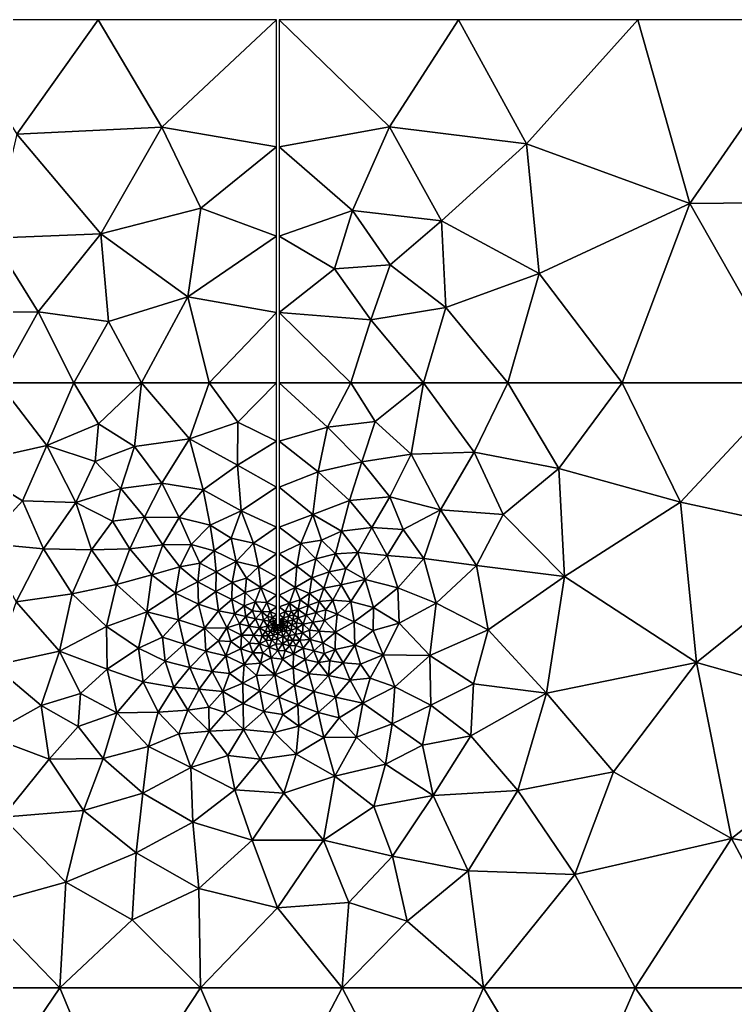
# Model space of a CAD drawing. Header units: metres. Extents: x 2 to 72, y -280 to 0.
# Drawn here: x 9.7 to 24.47, y -20.36 to 0 of the extents above; entities that cross this region are included whole.
import ezdxf

# ---------------------------------------------------------------- set-up
doc = ezdxf.new("R2010")
doc.units = ezdxf.units.M

msp = doc.modelspace()

# ---------------------------------------------------------------- linework, layer by layer
at = {"layer": 'layer', "color": 0}
for points in [[(11.3183, 0), (8.16749, 0), (9.63883, -2.36248)], [(12.6271, -2.21626), (11.3183, 0), (9.63883, -2.36248)], [(15, 0), (11.3183, 0), (12.6271, -2.21626)], [(15, -2.62355), (15, 0), (12.6271, -2.21626)], [(15.05, 0), (15.05, -2.62355), (17.3306, -2.21402)], [(18.7545, 0), (15.05, 0), (17.3306, -2.21402)], [(20.158, -2.56334), (18.7545, 0), (17.3306, -2.21402)], [(22.4591, 0), (18.7545, 0), (20.158, -2.56334)], [(23.5299, -3.79316), (22.4591, 0), (20.158, -2.56334)], [(26.1636, 0), (22.4591, 0), (23.5299, -3.79316)], [(27.7133, -3.75706), (26.1636, 0), (23.5299, -3.79316)], [(12.6271, -2.21626), (9.63883, -2.36248), (11.3716, -4.42177)], [(13.4328, -3.89118), (12.6271, -2.21626), (11.3716, -4.42177)], [(13.4328, -3.89118), (15, -2.62355), (12.6271, -2.21626)], [(17.3306, -2.21402), (15.05, -2.62355), (16.5666, -3.94372)], [(17.3306, -2.21402), (16.5666, -3.94372), (18.4042, -4.1535)], [(20.158, -2.56334), (17.3306, -2.21402), (18.4042, -4.1535)], [(11.3716, -4.42177), (9.63883, -2.36248), (9.1291, -4.51495)], [(15, -4.47112), (15, -2.62355), (13.4328, -3.89118)], [(15.05, -2.62355), (15.05, -4.47112), (16.5666, -3.94372)], [(18.4042, -4.1535), (20.421, -5.2399), (20.158, -2.56334)], [(20.421, -5.2399), (23.5299, -3.79316), (20.158, -2.56334)], [(20.421, -5.2399), (22.1375, -7.5), (23.5299, -3.79316)], [(22.1375, -7.5), (25.6373, -7.5), (23.5299, -3.79316)], [(23.5299, -3.79316), (25.6373, -7.5), (27.7133, -3.75706)], [(13.1645, -5.72399), (13.4328, -3.89118), (11.3716, -4.42177)], [(13.1645, -5.72399), (15, -4.47112), (13.4328, -3.89118)], [(16.5666, -3.94372), (15.05, -4.47112), (16.1972, -5.1435)], [(16.5666, -3.94372), (16.1972, -5.1435), (17.3435, -5.06679)], [(18.4042, -4.1535), (16.5666, -3.94372), (17.3435, -5.06679)], [(17.3435, -5.06679), (18.4909, -5.94184), (18.4042, -4.1535)], [(18.4909, -5.94184), (20.421, -5.2399), (18.4042, -4.1535)], [(9.1291, -4.51495), (10.0746, -6.0343), (11.3716, -4.42177)], [(10.0746, -6.0343), (11.5277, -6.235), (11.3716, -4.42177)], [(11.5277, -6.235), (13.1645, -5.72399), (11.3716, -4.42177)], [(15, -6.04992), (15, -4.47112), (13.1645, -5.72399)], [(15.05, -4.47112), (15.05, -6.04992), (16.1972, -5.1435)], [(8.34688, -6.04426), (10.0746, -6.0343), (9.1291, -4.51495)], [(16.1972, -5.1435), (16.9457, -6.19886), (17.3435, -5.06679)], [(16.9457, -6.19886), (18.4909, -5.94184), (17.3435, -5.06679)], [(16.1972, -5.1435), (15.05, -6.04992), (16.9457, -6.19886)], [(18.4909, -5.94184), (19.7756, -7.5), (20.421, -5.2399)], [(19.7756, -7.5), (22.1375, -7.5), (20.421, -5.2399)], [(11.5277, -6.235), (12.2124, -7.5), (13.1645, -5.72399)], [(12.2124, -7.5), (13.6062, -7.5), (13.1645, -5.72399)], [(13.1645, -5.72399), (13.6062, -7.5), (15, -6.04992)], [(8.34688, -6.04426), (9.25757, -7.5), (10.0746, -6.0343)], [(9.25757, -7.5), (10.8139, -7.5), (10.0746, -6.0343)], [(10.0746, -6.0343), (10.8139, -7.5), (11.5277, -6.235)], [(13.6062, -7.5), (15, -7.5), (15, -6.04992)], [(15.05, -6.04992), (15.05, -7.5), (16.5349, -7.5)], [(15.05, -6.04992), (16.5349, -7.5), (16.9457, -6.19886)], [(16.9457, -6.19886), (18.0363, -7.5), (18.4909, -5.94184)], [(18.0363, -7.5), (19.7756, -7.5), (18.4909, -5.94184)], [(10.8139, -7.5), (12.2124, -7.5), (11.5277, -6.235)], [(16.5349, -7.5), (18.0363, -7.5), (16.9457, -6.19886)], [(10.2555, -8.79515), (9.25757, -7.5), (8.53335, -9.18434)], [(10.8139, -7.5), (9.25757, -7.5), (10.2555, -8.79515)], [(11.3206, -8.34627), (10.8139, -7.5), (10.2555, -8.79515)], [(12.2124, -7.5), (10.8139, -7.5), (11.3206, -8.34627)], [(12.2124, -7.5), (11.3206, -8.34627), (12.0667, -8.81352)], [(13.1997, -8.65807), (12.2124, -7.5), (12.0667, -8.81352)], [(13.6062, -7.5), (12.2124, -7.5), (13.1997, -8.65807)], [(14.2, -8.31229), (13.6062, -7.5), (13.1997, -8.65807)], [(15, -7.5), (13.6062, -7.5), (14.2, -8.31229)], [(15, -8.7066), (15, -7.5), (14.2, -8.31229)], [(15.05, -7.5), (15.05, -8.7066), (16.0483, -8.41389)], [(16.5349, -7.5), (15.05, -7.5), (16.0483, -8.41389)], [(17.0319, -8.30216), (16.5349, -7.5), (16.0483, -8.41389)], [(18.0363, -7.5), (16.5349, -7.5), (17.0319, -8.30216)], [(18.0363, -7.5), (17.0319, -8.30216), (17.7757, -8.97107)], [(19.0807, -8.93143), (18.0363, -7.5), (17.7757, -8.97107)], [(19.7756, -7.5), (18.0363, -7.5), (19.0807, -8.93143)], [(20.8267, -9.27015), (19.7756, -7.5), (19.0807, -8.93143)], [(22.1375, -7.5), (19.7756, -7.5), (20.8267, -9.27015)], [(23.3421, -9.96294), (22.1375, -7.5), (20.8267, -9.27015)], [(25.6373, -7.5), (22.1375, -7.5), (23.3421, -9.96294)], [(26.8404, -10.7215), (25.6373, -7.5), (23.3421, -9.96294)], [(11.3206, -8.34627), (10.2555, -8.79515), (11.2546, -9.12268)], [(12.0667, -8.81352), (11.3206, -8.34627), (11.2546, -9.12268)], [(14.1933, -9.19866), (14.2, -8.31229), (13.1997, -8.65807)], [(14.1933, -9.19866), (15, -8.7066), (14.2, -8.31229)], [(17.0319, -8.30216), (16.0483, -8.41389), (16.7621, -9.13226)], [(17.7757, -8.97107), (17.0319, -8.30216), (16.7621, -9.13226)], [(16.0483, -8.41389), (15.05, -8.7066), (15.8611, -9.34236)], [(16.0483, -8.41389), (15.8611, -9.34236), (16.7621, -9.13226)], [(13.1997, -8.65807), (12.0667, -8.81352), (12.6324, -9.57017)], [(13.4857, -9.71438), (13.1997, -8.65807), (12.6324, -9.57017)], [(13.4857, -9.71438), (14.1933, -9.19866), (13.1997, -8.65807)], [(15, -9.65862), (15, -8.7066), (14.1933, -9.19866)], [(15.05, -8.7066), (15.05, -9.65862), (15.8611, -9.34236)], [(10.2555, -8.79515), (8.53335, -9.18434), (9.75381, -9.9411)], [(10.2555, -8.79515), (9.75381, -9.9411), (10.8576, -9.97086)], [(11.2546, -9.12268), (10.2555, -8.79515), (10.8576, -9.97086)], [(12.0667, -8.81352), (11.2546, -9.12268), (11.7818, -9.68498)], [(12.6324, -9.57017), (12.0667, -8.81352), (11.7818, -9.68498)], [(19.0807, -8.93143), (17.7757, -8.97107), (18.3826, -10.1275)], [(19.678, -10.2202), (19.0807, -8.93143), (18.3826, -10.1275)], [(20.8267, -9.27015), (19.0807, -8.93143), (19.678, -10.2202)], [(11.7818, -9.68498), (11.2546, -9.12268), (10.8576, -9.97086)], [(16.7621, -9.13226), (15.8611, -9.34236), (16.5057, -9.9295)], [(16.7621, -9.13226), (16.5057, -9.9295), (17.3404, -9.85638)], [(17.7757, -8.97107), (16.7621, -9.13226), (17.3404, -9.85638)], [(18.3826, -10.1275), (17.7757, -8.97107), (17.3404, -9.85638)], [(9.75381, -9.9411), (8.53335, -9.18434), (8.94663, -10.8159)], [(14.2703, -10.1445), (14.1933, -9.19866), (13.4857, -9.71438)], [(14.2703, -10.1445), (15, -9.65862), (14.1933, -9.19866)], [(15.8611, -9.34236), (15.05, -9.65862), (15.7485, -10.2197)], [(15.8611, -9.34236), (15.7485, -10.2197), (16.5057, -9.9295)], [(20.9416, -11.5027), (20.8267, -9.27015), (19.678, -10.2202)], [(23.3421, -9.96294), (20.8267, -9.27015), (20.9416, -11.5027)], [(11.7818, -9.68498), (10.8576, -9.97086), (11.6101, -10.3614)], [(12.272, -10.2767), (11.7818, -9.68498), (11.6101, -10.3614)], [(12.6324, -9.57017), (11.7818, -9.68498), (12.272, -10.2767)], [(12.985, -10.2801), (12.6324, -9.57017), (12.272, -10.2767)], [(13.4857, -9.71438), (12.6324, -9.57017), (12.985, -10.2801)], [(13.6277, -10.441), (13.4857, -9.71438), (12.985, -10.2801)], [(14.2703, -10.1445), (13.4857, -9.71438), (13.6277, -10.441)], [(15, -10.4802), (15, -9.65862), (14.2703, -10.1445)], [(15.05, -9.65862), (15.05, -10.4802), (15.7485, -10.2197)], [(9.75381, -9.9411), (8.94663, -10.8159), (10.1865, -10.93)], [(10.8576, -9.97086), (9.75381, -9.9411), (10.1865, -10.93)], [(10.8576, -9.97086), (10.1865, -10.93), (11.1804, -10.9533)], [(10.8576, -9.97086), (11.1804, -10.9533), (11.6101, -10.3614)], [(16.5057, -9.9295), (15.7485, -10.2197), (16.3426, -10.5665)], [(16.5057, -9.9295), (16.3426, -10.5665), (16.966, -10.4872)], [(17.3404, -9.85638), (16.5057, -9.9295), (16.966, -10.4872)], [(17.6112, -10.5292), (17.3404, -9.85638), (16.966, -10.4872)], [(18.3826, -10.1275), (17.3404, -9.85638), (17.6112, -10.5292)], [(23.3421, -9.96294), (20.9416, -11.5027), (23.668, -13.2806)], [(26.8404, -10.7215), (23.3421, -9.96294), (23.668, -13.2806)], [(14.0609, -10.7099), (14.2703, -10.1445), (13.6277, -10.441)], [(14.5201, -10.8104), (14.2703, -10.1445), (14.0609, -10.7099)], [(14.5201, -10.8104), (15, -10.4802), (14.2703, -10.1445)], [(18.0385, -11.1298), (18.3826, -10.1275), (17.6112, -10.5292)], [(19.1244, -11.271), (18.3826, -10.1275), (18.0385, -11.1298)], [(19.678, -10.2202), (18.3826, -10.1275), (19.1244, -11.271)], [(11.6101, -10.3614), (11.1804, -10.9533), (11.9708, -10.9268)], [(12.272, -10.2767), (11.6101, -10.3614), (11.9708, -10.9268)], [(12.6493, -10.8474), (12.272, -10.2767), (11.9708, -10.9268)], [(12.985, -10.2801), (12.272, -10.2767), (12.6493, -10.8474)], [(13.2349, -10.8412), (12.985, -10.2801), (12.6493, -10.8474)], [(13.6277, -10.441), (12.985, -10.2801), (13.2349, -10.8412)], [(15.7485, -10.2197), (15.05, -10.4802), (15.5017, -10.8175)], [(15.7485, -10.2197), (15.5017, -10.8175), (15.9249, -10.7517)], [(15.7485, -10.2197), (15.9249, -10.7517), (16.3426, -10.5665)], [(20.9416, -11.5027), (19.678, -10.2202), (19.1244, -11.271)], [(13.7104, -10.9679), (13.6277, -10.441), (13.2349, -10.8412)], [(13.7104, -10.9679), (14.0609, -10.7099), (13.6277, -10.441)], [(15, -11.0352), (15, -10.4802), (14.5201, -10.8104)], [(15.05, -10.4802), (15.05, -11.0352), (15.5017, -10.8175)], [(16.3426, -10.5665), (15.9249, -10.7517), (16.2141, -11.031)], [(16.3426, -10.5665), (16.2141, -11.031), (16.6799, -11.0066)], [(16.966, -10.4872), (16.3426, -10.5665), (16.6799, -11.0066)], [(16.966, -10.4872), (16.6799, -11.0066), (17.2809, -11.0705)], [(17.6112, -10.5292), (16.966, -10.4872), (17.2809, -11.0705)], [(18.0385, -11.1298), (17.6112, -10.5292), (17.2809, -11.0705)], [(14.1625, -11.1925), (14.0609, -10.7099), (13.7104, -10.9679)], [(14.1625, -11.1925), (14.5201, -10.8104), (14.0609, -10.7099)], [(15.9249, -10.7517), (15.5017, -10.8175), (15.8124, -11.1355)], [(15.9249, -10.7517), (15.8124, -11.1355), (16.2141, -11.031)], [(27.6161, -14.3923), (26.8404, -10.7215), (23.668, -13.2806)], [(10.1865, -10.93), (8.94663, -10.8159), (9.62446, -12.0238)], [(10.1865, -10.93), (9.62446, -12.0238), (10.7781, -11.8604)], [(11.1804, -10.9533), (10.1865, -10.93), (10.7781, -11.8604)], [(11.1804, -10.9533), (10.7781, -11.8604), (11.6922, -11.6637)], [(11.9708, -10.9268), (11.1804, -10.9533), (11.6922, -11.6637)], [(11.9708, -10.9268), (11.6922, -11.6637), (12.4242, -11.4685)], [(12.6493, -10.8474), (11.9708, -10.9268), (12.4242, -11.4685)], [(13.003, -11.3032), (12.6493, -10.8474), (12.4242, -11.4685)], [(13.2349, -10.8412), (12.6493, -10.8474), (13.003, -11.3032)], [(13.4159, -11.2236), (13.2349, -10.8412), (13.003, -11.3032)], [(13.4159, -11.2236), (13.7104, -10.9679), (13.2349, -10.8412)], [(13.7502, -11.4036), (13.7104, -10.9679), (13.4159, -11.2236)], [(14.1625, -11.1925), (13.7104, -10.9679), (13.7502, -11.4036)], [(14.6233, -11.302), (14.5201, -10.8104), (14.1625, -11.1925)], [(14.6233, -11.302), (15, -11.0352), (14.5201, -10.8104)], [(15.5017, -10.8175), (15.05, -11.0352), (15.4207, -11.2909)], [(15.5017, -10.8175), (15.4207, -11.2909), (15.8124, -11.1355)], [(14.0799, -11.6242), (14.1625, -11.1925), (13.7502, -11.4036)], [(14.3798, -11.5358), (14.1625, -11.1925), (14.0799, -11.6242)], [(14.3798, -11.5358), (14.6233, -11.302), (14.1625, -11.1925)], [(15, -11.5079), (15, -11.0352), (14.6233, -11.302)], [(15.05, -11.0352), (15.05, -11.5079), (15.4207, -11.2909)], [(15.8124, -11.1355), (15.4207, -11.2909), (15.7259, -11.5257)], [(15.8124, -11.1355), (15.7259, -11.5257), (16.0827, -11.4073)], [(16.2141, -11.031), (15.8124, -11.1355), (16.0827, -11.4073)], [(16.2141, -11.031), (16.0827, -11.4073), (16.4299, -11.3355)], [(16.6799, -11.0066), (16.2141, -11.031), (16.4299, -11.3355)], [(16.6799, -11.0066), (16.4299, -11.3355), (16.8263, -11.5664)], [(17.2809, -11.0705), (16.6799, -11.0066), (16.8263, -11.5664)], [(17.5014, -11.7363), (17.2809, -11.0705), (16.8263, -11.5664)], [(17.5014, -11.7363), (18.0385, -11.1298), (17.2809, -11.0705)], [(18.296, -12.0547), (18.0385, -11.1298), (17.5014, -11.7363)], [(19.1244, -11.271), (18.0385, -11.1298), (18.296, -12.0547)], [(12.9138, -11.8453), (13.003, -11.3032), (12.4242, -11.4685)], [(13.3706, -11.6085), (13.003, -11.3032), (12.9138, -11.8453)], [(13.3706, -11.6085), (13.4159, -11.2236), (13.003, -11.3032)], [(13.7502, -11.4036), (13.4159, -11.2236), (13.3706, -11.6085)], [(14.6738, -11.7317), (14.6233, -11.302), (14.3798, -11.5358)], [(14.6738, -11.7317), (15, -11.5079), (14.6233, -11.302)], [(15.4207, -11.2909), (15.05, -11.5079), (15.3831, -11.7272)], [(15.4207, -11.2909), (15.3831, -11.7272), (15.7259, -11.5257)], [(16.4299, -11.3355), (16.0827, -11.4073), (16.3348, -11.6762)], [(16.4299, -11.3355), (16.3348, -11.6762), (16.8263, -11.5664)], [(19.3663, -12.6001), (19.1244, -11.271), (18.296, -12.0547)], [(20.9416, -11.5027), (19.1244, -11.271), (19.3663, -12.6001)], [(12.4242, -11.4685), (11.6922, -11.6637), (12.324, -12.2345)], [(12.9138, -11.8453), (12.4242, -11.4685), (12.324, -12.2345)], [(13.7456, -11.814), (13.7502, -11.4036), (13.3706, -11.6085)], [(14.0799, -11.6242), (13.7502, -11.4036), (13.7456, -11.814)], [(14.3522, -11.8318), (14.3798, -11.5358), (14.0799, -11.6242)], [(14.6738, -11.7317), (14.3798, -11.5358), (14.3522, -11.8318)], [(15, -11.8848), (15, -11.5079), (14.6738, -11.7317)], [(15.05, -11.5079), (15.05, -11.8848), (15.3831, -11.7272)], [(15.7259, -11.5257), (15.3831, -11.7272), (15.6822, -11.8502)], [(15.7259, -11.5257), (15.6822, -11.8502), (15.9774, -11.745)], [(16.0827, -11.4073), (15.7259, -11.5257), (15.9774, -11.745)], [(16.0827, -11.4073), (15.9774, -11.745), (16.3348, -11.6762)], [(16.8263, -11.5664), (16.3348, -11.6762), (16.5296, -12.0151)], [(16.8263, -11.5664), (16.5296, -12.0151), (17.0004, -12.1388)], [(17.5014, -11.7363), (16.8263, -11.5664), (17.0004, -12.1388)], [(20.5714, -13.9107), (20.9416, -11.5027), (19.3663, -12.6001)], [(23.668, -13.2806), (20.9416, -11.5027), (20.5714, -13.9107)], [(11.6922, -11.6637), (10.7781, -11.8604), (11.4898, -12.5356)], [(11.6922, -11.6637), (11.4898, -12.5356), (12.324, -12.2345)], [(13.3864, -12.0721), (13.3706, -11.6085), (12.9138, -11.8453)], [(13.7456, -11.814), (13.3706, -11.6085), (13.3864, -12.0721)], [(14.0755, -11.9752), (14.0799, -11.6242), (13.7456, -11.814)], [(14.3522, -11.8318), (14.0799, -11.6242), (14.0755, -11.9752)], [(14.5603, -12.0239), (14.6738, -11.7317), (14.3522, -11.8318)], [(14.7994, -12.0369), (14.6738, -11.7317), (14.5603, -12.0239)], [(14.7994, -12.0369), (15, -11.8848), (14.6738, -11.7317)], [(15.3831, -11.7272), (15.05, -11.8848), (15.2691, -12.0496)], [(15.3831, -11.7272), (15.2691, -12.0496), (15.4845, -11.9821)], [(15.3831, -11.7272), (15.4845, -11.9821), (15.6822, -11.8502)], [(15.9774, -11.745), (15.6822, -11.8502), (15.8821, -12.0205)], [(15.9774, -11.745), (15.8821, -12.0205), (16.1642, -11.9889)], [(16.3348, -11.6762), (15.9774, -11.745), (16.1642, -11.9889)], [(16.3348, -11.6762), (16.1642, -11.9889), (16.5296, -12.0151)], [(17.5311, -12.4658), (17.5014, -11.7363), (17.0004, -12.1388)], [(18.296, -12.0547), (17.5014, -11.7363), (17.5311, -12.4658)], [(10.7781, -11.8604), (9.62446, -12.0238), (10.5162, -13.0426)], [(10.7781, -11.8604), (10.5162, -13.0426), (11.4898, -12.5356)], [(12.9759, -12.3943), (12.9138, -11.8453), (12.324, -12.2345)], [(13.3864, -12.0721), (12.9138, -11.8453), (12.9759, -12.3943)], [(13.8033, -12.2093), (13.7456, -11.814), (13.3864, -12.0721)], [(14.0755, -11.9752), (13.7456, -11.814), (13.8033, -12.2093)], [(14.1313, -12.2744), (14.0755, -11.9752), (13.8033, -12.2093)], [(14.333, -12.1063), (14.3522, -11.8318), (14.0755, -11.9752)], [(14.333, -12.1063), (14.0755, -11.9752), (14.1313, -12.2744)], [(14.5603, -12.0239), (14.3522, -11.8318), (14.333, -12.1063)], [(15, -12.1277), (15, -11.8848), (14.7994, -12.0369)], [(15.05, -11.8848), (15.05, -12.1277), (15.2691, -12.0496)], [(15.4845, -11.9821), (15.2691, -12.0496), (15.4434, -12.1848)], [(15.4845, -11.9821), (15.4434, -12.1848), (15.6503, -12.0982)], [(15.6822, -11.8502), (15.4845, -11.9821), (15.6503, -12.0982)], [(15.6822, -11.8502), (15.6503, -12.0982), (15.8821, -12.0205)], [(16.1642, -11.9889), (15.8821, -12.0205), (16.0167, -12.1911)], [(16.2515, -12.2827), (16.1642, -11.9889), (16.0167, -12.1911)], [(16.5296, -12.0151), (16.1642, -11.9889), (16.2515, -12.2827)], [(9.62446, -12.0238), (9.15574, -13.3376), (10.5162, -13.0426)], [(13.5091, -12.5718), (13.3864, -12.0721), (12.9759, -12.3943)], [(13.8033, -12.2093), (13.3864, -12.0721), (13.5091, -12.5718)], [(13.9718, -12.559), (13.8033, -12.2093), (13.5091, -12.5718)], [(14.1313, -12.2744), (13.8033, -12.2093), (13.9718, -12.559)], [(14.3675, -12.3275), (14.333, -12.1063), (14.1313, -12.2744)], [(14.5041, -12.2119), (14.5603, -12.0239), (14.333, -12.1063)], [(14.5041, -12.2119), (14.333, -12.1063), (14.3675, -12.3275)], [(14.5638, -12.3763), (14.5041, -12.2119), (14.3675, -12.3275)], [(14.692, -12.2291), (14.5603, -12.0239), (14.5041, -12.2119)], [(14.692, -12.2291), (14.5041, -12.2119), (14.5638, -12.3763)], [(14.692, -12.2291), (14.7994, -12.0369), (14.5603, -12.0239)], [(14.8693, -12.2252), (14.7994, -12.0369), (14.692, -12.2291)], [(14.8693, -12.2252), (15, -12.1277), (14.7994, -12.0369)], [(15, -12.2864), (15, -12.1277), (14.8693, -12.2252)], [(15.2691, -12.0496), (15.05, -12.1277), (15.1769, -12.2258)], [(15.05, -12.1277), (15.05, -12.2864), (15.1769, -12.2258)], [(15.2691, -12.0496), (15.1769, -12.2258), (15.2988, -12.2143)], [(15.2988, -12.2143), (15.1769, -12.2258), (15.2541, -12.3193)], [(15.2988, -12.2143), (15.2541, -12.3193), (15.3543, -12.2928)], [(15.2691, -12.0496), (15.2988, -12.2143), (15.4434, -12.1848)], [(15.4434, -12.1848), (15.2988, -12.2143), (15.3543, -12.2928)], [(15.4434, -12.1848), (15.3543, -12.2928), (15.4485, -12.3537)], [(15.6503, -12.0982), (15.4434, -12.1848), (15.6082, -12.3031)], [(15.6082, -12.3031), (15.4434, -12.1848), (15.4485, -12.3537)], [(15.6503, -12.0982), (15.6082, -12.3031), (15.8137, -12.2458)], [(15.8821, -12.0205), (15.6503, -12.0982), (15.8137, -12.2458)], [(15.8821, -12.0205), (15.8137, -12.2458), (16.0167, -12.1911)], [(16.0167, -12.1911), (15.8137, -12.2458), (15.9859, -12.4097)], [(16.2515, -12.2827), (16.0167, -12.1911), (15.9859, -12.4097)], [(16.5296, -12.0151), (16.2515, -12.2827), (16.6006, -12.4379)], [(17.0004, -12.1388), (16.5296, -12.0151), (16.6006, -12.4379)], [(17.0004, -12.1388), (16.6006, -12.4379), (16.9922, -12.617)], [(17.5311, -12.4658), (17.0004, -12.1388), (16.9922, -12.617)], [(18.1608, -13.1311), (18.296, -12.0547), (17.5311, -12.4658)], [(19.3663, -12.6001), (18.296, -12.0547), (18.1608, -13.1311)], [(12.324, -12.2345), (11.4898, -12.5356), (12.1456, -12.9801)], [(12.324, -12.2345), (12.1456, -12.9801), (12.6444, -12.7513)], [(12.324, -12.2345), (12.6444, -12.7513), (12.9759, -12.3943)], [(13.0923, -12.8981), (12.9759, -12.3943), (12.6444, -12.7513)], [(13.5091, -12.5718), (12.9759, -12.3943), (13.0923, -12.8981)], [(14.2352, -12.4779), (14.1313, -12.2744), (13.9718, -12.559)], [(14.3675, -12.3275), (14.1313, -12.2744), (14.2352, -12.4779)], [(14.4359, -12.5282), (14.3675, -12.3275), (14.2352, -12.4779)], [(14.4359, -12.5282), (14.5638, -12.3763), (14.3675, -12.3275)], [(14.6494, -12.5598), (14.5638, -12.3763), (14.4359, -12.5282)], [(14.7311, -12.4067), (14.692, -12.2291), (14.5638, -12.3763)], [(14.6494, -12.5598), (14.7311, -12.4067), (14.5638, -12.3763)], [(14.8141, -12.5302), (14.7311, -12.4067), (14.6494, -12.5598)], [(14.8118, -12.3254), (14.8693, -12.2252), (14.692, -12.2291)], [(14.8118, -12.3254), (14.692, -12.2291), (14.7311, -12.4067)], [(14.8526, -12.4214), (14.8118, -12.3254), (14.7311, -12.4067)], [(14.8141, -12.5302), (14.8526, -12.4214), (14.7311, -12.4067)], [(14.9121, -12.3458), (14.8693, -12.2252), (14.8118, -12.3254)], [(14.8526, -12.4214), (14.9121, -12.3458), (14.8118, -12.3254)], [(14.9389, -12.429), (14.9121, -12.3458), (14.8526, -12.4214)], [(14.9121, -12.3458), (15, -12.2864), (14.8693, -12.2252)], [(15, -12.3871), (15, -12.2864), (14.9121, -12.3458)], [(14.9389, -12.429), (15, -12.3871), (14.9121, -12.3458)], [(15, -12.4489), (15, -12.3871), (14.9389, -12.429)], [(15.1769, -12.2258), (15.05, -12.2864), (15.1418, -12.3578)], [(15.05, -12.2864), (15.05, -12.3871), (15.1418, -12.3578)], [(15.1418, -12.3578), (15.05, -12.3871), (15.0967, -12.4191)], [(15.05, -12.3871), (15.05, -12.4489), (15.0967, -12.4191)], [(15.1418, -12.3578), (15.0967, -12.4191), (15.143, -12.434)], [(15.1769, -12.2258), (15.1418, -12.3578), (15.2541, -12.3193)], [(15.2541, -12.3193), (15.1418, -12.3578), (15.2233, -12.4334)], [(15.1418, -12.3578), (15.143, -12.434), (15.2233, -12.4334)], [(15.2541, -12.3193), (15.2233, -12.4334), (15.3343, -12.3933)], [(15.3343, -12.3933), (15.2233, -12.4334), (15.3171, -12.5008)], [(15.3543, -12.2928), (15.2541, -12.3193), (15.3343, -12.3933)], [(15.3343, -12.3933), (15.3171, -12.5008), (15.4119, -12.461)], [(15.3543, -12.2928), (15.3343, -12.3933), (15.4485, -12.3537)], [(15.4485, -12.3537), (15.3343, -12.3933), (15.4119, -12.461)], [(15.5489, -12.487), (15.4485, -12.3537), (15.4119, -12.461)], [(15.6082, -12.3031), (15.4485, -12.3537), (15.5489, -12.487)], [(15.7515, -12.4479), (15.6082, -12.3031), (15.5489, -12.487)], [(15.8137, -12.2458), (15.6082, -12.3031), (15.7515, -12.4479)], [(15.8137, -12.2458), (15.7515, -12.4479), (15.9859, -12.4097)], [(15.9859, -12.4097), (15.7515, -12.4479), (15.8793, -12.632)], [(16.2136, -12.6523), (15.9859, -12.4097), (15.8793, -12.632)], [(16.2136, -12.6523), (16.2515, -12.2827), (15.9859, -12.4097)], [(16.6006, -12.4379), (16.2515, -12.2827), (16.2136, -12.6523)], [(11.4898, -12.5356), (10.5162, -13.0426), (11.5017, -13.4183)], [(11.4898, -12.5356), (11.5017, -13.4183), (12.1456, -12.9801)], [(13.5091, -12.5718), (13.0923, -12.8981), (13.5372, -13.0471)], [(13.9718, -12.559), (13.5091, -12.5718), (13.8033, -12.8321)], [(13.8033, -12.8321), (13.5091, -12.5718), (13.5372, -13.0471)], [(14.0519, -12.8469), (13.9718, -12.559), (13.8033, -12.8321)], [(14.2746, -12.7139), (14.2352, -12.4779), (13.9718, -12.559)], [(14.2746, -12.7139), (13.9718, -12.559), (14.0519, -12.8469)], [(14.2746, -12.7139), (14.4359, -12.5282), (14.2352, -12.4779)], [(14.5251, -12.7161), (14.4359, -12.5282), (14.2746, -12.7139)], [(14.6494, -12.5598), (14.4359, -12.5282), (14.5251, -12.7161)], [(14.7016, -12.7261), (14.6494, -12.5598), (14.5251, -12.7161)], [(14.7728, -12.6351), (14.8141, -12.5302), (14.6494, -12.5598)], [(14.7728, -12.6351), (14.6494, -12.5598), (14.7016, -12.7261)], [(14.8703, -12.6329), (14.8141, -12.5302), (14.7728, -12.6351)], [(14.9072, -12.4915), (14.8526, -12.4214), (14.8141, -12.5302)], [(14.9143, -12.5637), (14.9072, -12.4915), (14.8141, -12.5302)], [(14.9143, -12.5637), (14.8141, -12.5302), (14.8703, -12.6329)], [(14.9072, -12.4915), (14.9389, -12.429), (14.8526, -12.4214)], [(14.9577, -12.6284), (14.9143, -12.5637), (14.8703, -12.6329)], [(14.9616, -12.4789), (14.9389, -12.429), (14.9072, -12.4915)], [(14.9619, -12.5251), (14.9616, -12.4789), (14.9072, -12.4915)], [(14.9619, -12.5251), (14.9072, -12.4915), (14.9143, -12.5637)], [(14.9744, -12.5728), (14.9619, -12.5251), (14.9143, -12.5637)], [(14.9744, -12.5728), (14.9143, -12.5637), (14.9577, -12.6284)], [(14.9616, -12.4789), (15, -12.4489), (14.9389, -12.429)], [(15.0242, -12.6029), (14.9744, -12.5728), (14.9577, -12.6284)], [(15.0242, -12.6029), (14.9577, -12.6284), (15.0279, -12.6838)], [(15, -12.5), (15, -12.4489), (14.9616, -12.4789)], [(15, -12.5), (14.9616, -12.4789), (14.9619, -12.5251)], [(15.0137, -12.5433), (15, -12.5), (14.9619, -12.5251)], [(15.0137, -12.5433), (14.9619, -12.5251), (14.9744, -12.5728)], [(15.0137, -12.5433), (14.9744, -12.5728), (15.0242, -12.6029)], [(15.05, -12.5), (15, -12.5), (15.0137, -12.5433)], [(15.05, -12.5), (15.0137, -12.5433), (15.0717, -12.5588)], [(15.0717, -12.5588), (15.0137, -12.5433), (15.0242, -12.6029)], [(15.0717, -12.5588), (15.0242, -12.6029), (15.0987, -12.6294)], [(15.0987, -12.6294), (15.0242, -12.6029), (15.0279, -12.6838)], [(15.0967, -12.4191), (15.05, -12.4489), (15.0996, -12.4683)], [(15.05, -12.4489), (15.05, -12.5), (15.0996, -12.4683)], [(15.0996, -12.4683), (15.05, -12.5), (15.1033, -12.516)], [(15.1033, -12.516), (15.05, -12.5), (15.0717, -12.5588)], [(15.1033, -12.516), (15.0717, -12.5588), (15.1404, -12.561)], [(15.1404, -12.561), (15.0717, -12.5588), (15.0987, -12.6294)], [(15.0967, -12.4191), (15.0996, -12.4683), (15.143, -12.434)], [(15.1404, -12.561), (15.0987, -12.6294), (15.1927, -12.6325)], [(15.143, -12.434), (15.0996, -12.4683), (15.155, -12.4917)], [(15.0996, -12.4683), (15.1033, -12.516), (15.155, -12.4917)], [(15.155, -12.4917), (15.1033, -12.516), (15.1404, -12.561)], [(15.155, -12.4917), (15.1404, -12.561), (15.2211, -12.5381)], [(15.2211, -12.5381), (15.1404, -12.561), (15.1927, -12.6325)], [(15.143, -12.434), (15.155, -12.4917), (15.2233, -12.4334)], [(15.2233, -12.4334), (15.155, -12.4917), (15.2211, -12.5381)], [(15.2211, -12.5381), (15.1927, -12.6325), (15.2992, -12.61)], [(15.2992, -12.61), (15.1927, -12.6325), (15.2622, -12.7195)], [(15.2233, -12.4334), (15.2211, -12.5381), (15.3171, -12.5008)], [(15.3171, -12.5008), (15.2211, -12.5381), (15.2992, -12.61)], [(15.2992, -12.61), (15.2622, -12.7195), (15.3879, -12.6995)], [(15.3171, -12.5008), (15.2992, -12.61), (15.4156, -12.5703)], [(15.2992, -12.61), (15.3879, -12.6995), (15.4156, -12.5703)], [(15.4119, -12.461), (15.3171, -12.5008), (15.4156, -12.5703)], [(15.4156, -12.5703), (15.3879, -12.6995), (15.5337, -12.6636)], [(15.5489, -12.487), (15.4119, -12.461), (15.4156, -12.5703)], [(15.5489, -12.487), (15.4156, -12.5703), (15.5337, -12.6636)], [(15.6804, -12.6068), (15.5489, -12.487), (15.5337, -12.6636)], [(15.6804, -12.6068), (15.5337, -12.6636), (15.6924, -12.8019)], [(15.7515, -12.4479), (15.5489, -12.487), (15.6804, -12.6068)], [(15.7515, -12.4479), (15.6804, -12.6068), (15.8793, -12.632)], [(15.8793, -12.632), (15.6804, -12.6068), (15.6924, -12.8019)], [(16.6006, -12.4379), (16.2136, -12.6523), (16.6172, -12.9197)], [(16.9922, -12.617), (16.6006, -12.4379), (16.6172, -12.9197)], [(17.2029, -13.1193), (16.9922, -12.617), (16.6172, -12.9197)], [(17.2029, -13.1193), (17.5311, -12.4658), (16.9922, -12.617)], [(18.1608, -13.1311), (17.5311, -12.4658), (17.2029, -13.1193)], [(19.0635, -13.7218), (19.3663, -12.6001), (18.1608, -13.1311)], [(20.5714, -13.9107), (19.3663, -12.6001), (19.0635, -13.7218)], [(12.6444, -12.7513), (12.1456, -12.9801), (12.6968, -13.2476)], [(12.6444, -12.7513), (12.6968, -13.2476), (13.0923, -12.8981)], [(14.2604, -12.9958), (14.2746, -12.7139), (14.0519, -12.8469)], [(14.4432, -12.8782), (14.2746, -12.7139), (14.2604, -12.9958)], [(14.5251, -12.7161), (14.2746, -12.7139), (14.4432, -12.8782)], [(14.6471, -12.8949), (14.5251, -12.7161), (14.4432, -12.8782)], [(14.7016, -12.7261), (14.5251, -12.7161), (14.6471, -12.8949)], [(14.7858, -12.8257), (14.7016, -12.7261), (14.6471, -12.8949)], [(14.7858, -12.8257), (14.6471, -12.8949), (14.8498, -12.962)], [(14.8278, -12.7256), (14.7728, -12.6351), (14.7016, -12.7261)], [(14.8278, -12.7256), (14.7016, -12.7261), (14.7858, -12.8257)], [(14.8703, -12.6329), (14.7728, -12.6351), (14.8278, -12.7256)], [(14.9, -12.8195), (14.8278, -12.7256), (14.7858, -12.8257)], [(14.9, -12.8195), (14.7858, -12.8257), (14.8498, -12.962)], [(14.9339, -12.7136), (14.8703, -12.6329), (14.8278, -12.7256)], [(14.9339, -12.7136), (14.8278, -12.7256), (14.9, -12.8195)], [(14.9825, -12.8988), (14.9, -12.8195), (14.8498, -12.962)], [(14.9577, -12.6284), (14.8703, -12.6329), (14.9339, -12.7136)], [(15.0167, -12.7907), (14.9339, -12.7136), (14.9, -12.8195)], [(15.0167, -12.7907), (14.9, -12.8195), (14.9825, -12.8988)], [(15.0279, -12.6838), (14.9577, -12.6284), (14.9339, -12.7136)], [(15.0279, -12.6838), (14.9339, -12.7136), (15.0167, -12.7907)], [(15.0167, -12.7907), (14.9825, -12.8988), (15.1186, -12.8915)], [(15.1345, -12.7378), (15.0279, -12.6838), (15.0167, -12.7907)], [(15.1345, -12.7378), (15.0167, -12.7907), (15.1186, -12.8915)], [(15.0987, -12.6294), (15.0279, -12.6838), (15.1345, -12.7378)], [(15.1927, -12.6325), (15.0987, -12.6294), (15.1345, -12.7378)], [(15.2236, -12.8193), (15.1345, -12.7378), (15.1186, -12.8915)], [(15.2236, -12.8193), (15.1186, -12.8915), (15.2667, -12.9317)], [(15.2622, -12.7195), (15.1927, -12.6325), (15.1345, -12.7378)], [(15.2622, -12.7195), (15.1345, -12.7378), (15.2236, -12.8193)], [(15.336, -12.8191), (15.2622, -12.7195), (15.2236, -12.8193)], [(15.336, -12.8191), (15.2236, -12.8193), (15.2667, -12.9317)], [(15.3879, -12.6995), (15.2622, -12.7195), (15.336, -12.8191)], [(15.3957, -12.9298), (15.336, -12.8191), (15.2667, -12.9317)], [(15.3879, -12.6995), (15.336, -12.8191), (15.4816, -12.816)], [(15.4816, -12.816), (15.336, -12.8191), (15.3957, -12.9298)], [(15.5337, -12.6636), (15.3879, -12.6995), (15.4816, -12.816)], [(15.4816, -12.816), (15.3957, -12.9298), (15.5465, -12.9842)], [(15.5337, -12.6636), (15.4816, -12.816), (15.6924, -12.8019)], [(15.6924, -12.8019), (15.4816, -12.816), (15.5465, -12.9842)], [(15.6924, -12.8019), (15.5465, -12.9842), (15.7712, -13.0404)], [(15.8793, -12.632), (15.6924, -12.8019), (15.957, -12.8712)], [(15.957, -12.8712), (15.6924, -12.8019), (15.7712, -13.0404)], [(16.2136, -12.6523), (15.8793, -12.632), (15.957, -12.8712)], [(16.2064, -13.0101), (16.2136, -12.6523), (15.957, -12.8712)], [(16.6172, -12.9197), (16.2136, -12.6523), (16.2064, -13.0101)], [(11.5017, -13.4183), (12.2441, -13.6794), (12.1456, -12.9801)], [(12.1456, -12.9801), (12.2441, -13.6794), (12.6968, -13.2476)], [(12.6968, -13.2476), (13.2104, -13.3795), (13.0923, -12.8981)], [(13.0923, -12.8981), (13.2104, -13.3795), (13.5372, -13.0471)], [(13.8033, -12.8321), (13.5372, -13.0471), (13.9537, -13.1433)], [(13.9537, -13.1433), (14.0519, -12.8469), (13.8033, -12.8321)], [(14.2604, -12.9958), (14.0519, -12.8469), (13.9537, -13.1433)], [(14.3293, -13.3224), (14.2604, -12.9958), (13.9537, -13.1433)], [(14.5103, -13.0769), (14.4432, -12.8782), (14.2604, -12.9958)], [(14.5103, -13.0769), (14.2604, -12.9958), (14.3293, -13.3224)], [(14.6471, -12.8949), (14.4432, -12.8782), (14.5103, -13.0769)], [(14.7131, -13.0816), (14.6471, -12.8949), (14.5103, -13.0769)], [(14.8498, -12.962), (14.6471, -12.8949), (14.7131, -13.0816)], [(14.8498, -12.962), (14.7131, -13.0816), (14.8904, -13.1845)], [(14.9825, -12.8988), (14.8498, -12.962), (15.0245, -13.0303)], [(15.0245, -13.0303), (14.8498, -12.962), (14.8904, -13.1845)], [(15.1186, -12.8915), (14.9825, -12.8988), (15.0245, -13.0303)], [(15.1186, -12.8915), (15.0245, -13.0303), (15.1771, -13.0336)], [(15.2667, -12.9317), (15.1186, -12.8915), (15.1771, -13.0336)], [(15.3491, -13.0998), (15.2667, -12.9317), (15.1771, -13.0336)], [(15.3957, -12.9298), (15.2667, -12.9317), (15.3491, -13.0998)], [(15.5465, -12.9842), (15.3957, -12.9298), (15.3491, -13.0998)], [(15.5465, -12.9842), (15.3491, -13.0998), (15.5898, -13.2184)], [(15.7712, -13.0404), (15.5465, -12.9842), (15.5898, -13.2184)], [(15.9792, -13.0892), (15.957, -12.8712), (15.7712, -13.0404)], [(16.2064, -13.0101), (15.957, -12.8712), (15.9792, -13.0892)], [(16.0984, -13.243), (16.2064, -13.0101), (15.9792, -13.0892)], [(16.3729, -13.2825), (16.2064, -13.0101), (16.0984, -13.243)], [(16.6172, -12.9197), (16.2064, -13.0101), (16.3729, -13.2825)], [(16.6172, -12.9197), (16.3729, -13.2825), (16.7289, -13.3149)], [(16.7289, -13.3149), (17.2029, -13.1193), (16.6172, -12.9197)], [(10.5162, -13.0426), (9.15574, -13.3376), (10.1398, -14.1667)], [(10.5162, -13.0426), (10.1398, -14.1667), (10.9481, -13.9179)], [(11.5017, -13.4183), (10.5162, -13.0426), (10.9481, -13.9179)], [(13.2104, -13.3795), (13.6688, -13.4639), (13.5372, -13.0471)], [(13.5372, -13.0471), (13.6688, -13.4639), (13.9537, -13.1433)], [(13.6688, -13.4639), (14.0284, -13.5029), (13.9537, -13.1433)], [(13.9537, -13.1433), (14.0284, -13.5029), (14.3293, -13.3224)], [(14.6654, -13.2903), (14.5103, -13.0769), (14.3293, -13.3224)], [(14.7131, -13.0816), (14.5103, -13.0769), (14.6654, -13.2903)], [(14.8904, -13.1845), (14.7131, -13.0816), (14.6654, -13.2903)], [(14.8904, -13.1845), (14.6654, -13.2903), (14.9608, -13.5295)], [(15.0245, -13.0303), (14.8904, -13.1845), (15.1247, -13.212)], [(15.1247, -13.212), (14.8904, -13.1845), (14.9608, -13.5295)], [(15.1247, -13.212), (14.9608, -13.5295), (15.3438, -13.3887)], [(15.1771, -13.0336), (15.0245, -13.0303), (15.1247, -13.212)], [(15.3491, -13.0998), (15.1771, -13.0336), (15.1247, -13.212)], [(15.3438, -13.3887), (15.3491, -13.0998), (15.1247, -13.212)], [(15.5898, -13.2184), (15.3491, -13.0998), (15.3438, -13.3887)], [(15.3438, -13.3887), (15.6679, -13.5116), (15.5898, -13.2184)], [(15.7712, -13.0404), (15.5898, -13.2184), (15.8625, -13.2776)], [(15.5898, -13.2184), (15.6679, -13.5116), (15.8625, -13.2776)], [(15.9792, -13.0892), (15.7712, -13.0404), (15.8625, -13.2776)], [(16.0984, -13.243), (15.9792, -13.0892), (15.8625, -13.2776)], [(16.9342, -13.5984), (17.2029, -13.1193), (16.7289, -13.3149)], [(17.443, -13.7807), (17.2029, -13.1193), (16.9342, -13.5984)], [(17.443, -13.7807), (18.1608, -13.1311), (17.2029, -13.1193)], [(18.1819, -14.1613), (18.1608, -13.1311), (17.443, -13.7807)], [(18.1819, -14.1613), (19.0635, -13.7218), (18.1608, -13.1311)], [(9.15574, -13.3376), (9.01587, -14.792), (10.1398, -14.1667)], [(10.9481, -13.9179), (11.7036, -14.3187), (11.5017, -13.4183)], [(11.7036, -14.3187), (12.2441, -13.6794), (11.5017, -13.4183)], [(12.2441, -13.6794), (12.8758, -13.7872), (12.6968, -13.2476)], [(12.8758, -13.7872), (13.2104, -13.3795), (12.6968, -13.2476)], [(12.8758, -13.7872), (13.4008, -13.8298), (13.2104, -13.3795)], [(13.2104, -13.3795), (13.4008, -13.8298), (13.6688, -13.4639)], [(14.0284, -13.5029), (14.3001, -13.7067), (14.3293, -13.3224)], [(14.3293, -13.3224), (14.3001, -13.7067), (14.5835, -13.544)], [(14.6654, -13.2903), (14.3293, -13.3224), (14.5835, -13.544)], [(14.9608, -13.5295), (14.6654, -13.2903), (14.5835, -13.544)], [(14.9608, -13.5295), (15.3714, -13.7446), (15.3438, -13.3887)], [(15.3714, -13.7446), (15.6679, -13.5116), (15.3438, -13.3887)], [(15.6679, -13.5116), (16.0713, -13.5496), (15.8625, -13.2776)], [(15.8625, -13.2776), (16.0713, -13.5496), (16.0984, -13.243)], [(16.3729, -13.2825), (16.0984, -13.243), (16.0713, -13.5496)], [(16.0713, -13.5496), (16.516, -13.6459), (16.3729, -13.2825)], [(16.516, -13.6459), (16.7289, -13.3149), (16.3729, -13.2825)], [(16.9342, -13.5984), (16.7289, -13.3149), (16.516, -13.6459)], [(21.9532, -15.5381), (23.668, -13.2806), (20.5714, -13.9107)], [(21.9532, -15.5381), (24.3907, -16.9118), (23.668, -13.2806)], [(24.3907, -16.9118), (27.6161, -14.3923), (23.668, -13.2806)], [(13.4008, -13.8298), (13.892, -13.8776), (13.6688, -13.4639)], [(13.6688, -13.4639), (13.892, -13.8776), (14.0284, -13.5029)], [(14.0284, -13.5029), (13.892, -13.8776), (14.3001, -13.7067)], [(14.3001, -13.7067), (14.6561, -13.8658), (14.5835, -13.544)], [(14.6561, -13.8658), (14.9608, -13.5295), (14.5835, -13.544)], [(14.6561, -13.8658), (15.0481, -13.9914), (14.9608, -13.5295)], [(15.0481, -13.9914), (15.3714, -13.7446), (14.9608, -13.5295)], [(15.3714, -13.7446), (15.7702, -13.879), (15.6679, -13.5116)], [(15.6679, -13.5116), (15.7702, -13.879), (16.0713, -13.5496)], [(15.7702, -13.879), (16.2142, -13.992), (16.0713, -13.5496)], [(16.0713, -13.5496), (16.2142, -13.992), (16.516, -13.6459)], [(16.7772, -14.1177), (16.9342, -13.5984), (16.516, -13.6459)], [(16.7772, -14.1177), (17.443, -13.7807), (16.9342, -13.5984)], [(11.7036, -14.3187), (12.554, -14.3072), (12.2441, -13.6794)], [(12.2441, -13.6794), (12.554, -14.3072), (12.8758, -13.7872)], [(12.554, -14.3072), (13.1692, -14.2639), (12.8758, -13.7872)], [(12.8758, -13.7872), (13.1692, -14.2639), (13.4008, -13.8298)], [(13.1692, -14.2639), (13.6015, -14.1974), (13.4008, -13.8298)], [(13.4008, -13.8298), (13.6015, -14.1974), (13.892, -13.8776)], [(13.892, -13.8776), (14.3071, -14.1217), (14.3001, -13.7067)], [(14.3071, -14.1217), (14.6561, -13.8658), (14.3001, -13.7067)], [(15.0481, -13.9914), (15.439, -14.1491), (15.3714, -13.7446)], [(15.439, -14.1491), (15.7702, -13.879), (15.3714, -13.7446)], [(16.2142, -13.992), (16.7772, -14.1177), (16.516, -13.6459)], [(17.3869, -14.5443), (17.443, -13.7807), (16.7772, -14.1177)], [(17.3869, -14.5443), (18.1819, -14.1613), (17.443, -13.7807)], [(19.0085, -14.7902), (19.0635, -13.7218), (18.1819, -14.1613)], [(19.0085, -14.7902), (20.5714, -13.9107), (19.0635, -13.7218)], [(10.1398, -14.1667), (10.9029, -14.5969), (10.9481, -13.9179)], [(10.9029, -14.5969), (11.7036, -14.3187), (10.9481, -13.9179)], [(13.6015, -14.1974), (13.944, -14.3134), (13.892, -13.8776)], [(13.892, -13.8776), (13.944, -14.3134), (14.3071, -14.1217)], [(14.3071, -14.1217), (14.7342, -14.2887), (14.6561, -13.8658)], [(14.7342, -14.2887), (15.0481, -13.9914), (14.6561, -13.8658)], [(14.7342, -14.2887), (15.1266, -14.3536), (15.0481, -13.9914)], [(15.1266, -14.3536), (15.439, -14.1491), (15.0481, -13.9914)], [(15.439, -14.1491), (15.8593, -14.3121), (15.7702, -13.879)], [(15.7702, -13.879), (15.8593, -14.3121), (16.2142, -13.992)], [(15.8593, -14.3121), (16.2951, -14.4188), (16.2142, -13.992)], [(16.2951, -14.4188), (16.7772, -14.1177), (16.2142, -13.992)], [(19.9796, -15.9213), (20.5714, -13.9107), (19.0085, -14.7902)], [(19.9796, -15.9213), (21.9532, -15.5381), (20.5714, -13.9107)], [(9.01587, -14.792), (10.3061, -15.2758), (10.1398, -14.1667)], [(10.1398, -14.1667), (10.3061, -15.2758), (10.9029, -14.5969)], [(13.1692, -14.2639), (13.6062, -14.6935), (13.6015, -14.1974)], [(13.6015, -14.1974), (13.6062, -14.6935), (13.944, -14.3134)], [(13.944, -14.3134), (14.3146, -14.6622), (14.3071, -14.1217)], [(14.3146, -14.6622), (14.7342, -14.2887), (14.3071, -14.1217)], [(15.1266, -14.3536), (15.4594, -14.5933), (15.439, -14.1491)], [(15.4594, -14.5933), (15.8593, -14.3121), (15.439, -14.1491)], [(16.2951, -14.4188), (16.6483, -14.8215), (16.7772, -14.1177)], [(16.6483, -14.8215), (17.3869, -14.5443), (16.7772, -14.1177)], [(18.0127, -14.9836), (18.1819, -14.1613), (17.3869, -14.5443)], [(18.0127, -14.9836), (19.0085, -14.7902), (18.1819, -14.1613)], [(10.9029, -14.5969), (11.4215, -15.2602), (11.7036, -14.3187)], [(11.4215, -15.2602), (12.3566, -15.0157), (11.7036, -14.3187)], [(11.7036, -14.3187), (12.3566, -15.0157), (12.554, -14.3072)], [(12.3566, -15.0157), (12.9839, -14.7493), (12.554, -14.3072)], [(12.554, -14.3072), (12.9839, -14.7493), (13.1692, -14.2639)], [(12.9839, -14.7493), (13.6062, -14.6935), (13.1692, -14.2639)], [(13.6062, -14.6935), (14.3146, -14.6622), (13.944, -14.3134)], [(14.3146, -14.6622), (14.9504, -14.727), (14.7342, -14.2887)], [(14.7342, -14.2887), (14.9504, -14.727), (15.1266, -14.3536)], [(14.9504, -14.727), (15.4594, -14.5933), (15.1266, -14.3536)], [(15.4594, -14.5933), (15.9781, -14.8258), (15.8593, -14.3121)], [(15.8593, -14.3121), (15.9781, -14.8258), (16.2951, -14.4188)], [(15.9781, -14.8258), (16.6483, -14.8215), (16.2951, -14.4188)], [(24.3907, -16.9118), (27.8993, -17.5083), (27.6161, -14.3923)], [(10.3061, -15.2758), (11.4215, -15.2602), (10.9029, -14.5969)], [(14.9504, -14.727), (15.4013, -15.1733), (15.4594, -14.5933)], [(15.4013, -15.1733), (15.9781, -14.8258), (15.4594, -14.5933)], [(16.6483, -14.8215), (17.2492, -15.3773), (17.3869, -14.5443)], [(17.2492, -15.3773), (18.0127, -14.9836), (17.3869, -14.5443)], [(9.01587, -14.792), (9.33833, -16.4708), (10.3061, -15.2758)], [(12.3566, -15.0157), (13.2295, -15.4478), (12.9839, -14.7493)], [(12.9839, -14.7493), (13.2295, -15.4478), (13.6062, -14.6935)], [(13.2295, -15.4478), (13.9923, -15.1996), (13.6062, -14.6935)], [(13.6062, -14.6935), (13.9923, -15.1996), (14.3146, -14.6622)], [(13.9923, -15.1996), (14.6604, -15.2765), (14.3146, -14.6622)], [(14.3146, -14.6622), (14.6604, -15.2765), (14.9504, -14.727)], [(14.6604, -15.2765), (15.4013, -15.1733), (14.9504, -14.727)], [(15.4013, -15.1733), (16.2025, -15.6259), (15.9781, -14.8258)], [(15.9781, -14.8258), (16.2025, -15.6259), (16.6483, -14.8215)], [(16.2025, -15.6259), (17.2492, -15.3773), (16.6483, -14.8215)], [(18.2308, -16.026), (19.0085, -14.7902), (18.0127, -14.9836)], [(18.2308, -16.026), (19.9796, -15.9213), (19.0085, -14.7902)], [(11.4215, -15.2602), (12.236, -15.9776), (12.3566, -15.0157)], [(12.236, -15.9776), (13.2295, -15.4478), (12.3566, -15.0157)], [(17.2492, -15.3773), (18.2308, -16.026), (18.0127, -14.9836)], [(10.3061, -15.2758), (11.0121, -16.3379), (11.4215, -15.2602)], [(11.0121, -16.3379), (12.236, -15.9776), (11.4215, -15.2602)], [(13.2295, -15.4478), (14.1362, -15.9052), (13.9923, -15.1996)], [(13.9923, -15.1996), (14.1362, -15.9052), (14.6604, -15.2765)], [(14.6604, -15.2765), (15.1486, -15.9805), (15.4013, -15.1733)], [(15.1486, -15.9805), (16.2025, -15.6259), (15.4013, -15.1733)], [(9.33833, -16.4708), (11.0121, -16.3379), (10.3061, -15.2758)], [(12.236, -15.9776), (13.2704, -16.5731), (13.2295, -15.4478)], [(13.2704, -16.5731), (14.1362, -15.9052), (13.2295, -15.4478)], [(14.1362, -15.9052), (15.1486, -15.9805), (14.6604, -15.2765)], [(16.2025, -15.6259), (17.011, -16.2502), (17.2492, -15.3773)], [(17.011, -16.2502), (18.2308, -16.026), (17.2492, -15.3773)], [(15.1486, -15.9805), (15.9705, -16.9503), (16.2025, -15.6259)], [(15.9705, -16.9503), (17.011, -16.2502), (16.2025, -15.6259)], [(21.1595, -17.659), (21.9532, -15.5381), (19.9796, -15.9213)], [(21.1595, -17.659), (24.3907, -16.9118), (21.9532, -15.5381)], [(11.0121, -16.3379), (12.1012, -17.2085), (12.236, -15.9776)], [(12.1012, -17.2085), (13.2704, -16.5731), (12.236, -15.9776)], [(13.2704, -16.5731), (14.4935, -16.9494), (14.1362, -15.9052)], [(14.1362, -15.9052), (14.4935, -16.9494), (15.1486, -15.9805)], [(14.4935, -16.9494), (15.9705, -16.9503), (15.1486, -15.9805)], [(17.011, -16.2502), (17.3934, -17.276), (18.2308, -16.026)], [(17.3934, -17.276), (18.9561, -17.5829), (18.2308, -16.026)], [(18.2308, -16.026), (18.9561, -17.5829), (19.9796, -15.9213)], [(18.9561, -17.5829), (21.1595, -17.659), (19.9796, -15.9213)], [(15.9705, -16.9503), (17.3934, -17.276), (17.011, -16.2502)], [(8.8832, -18.3029), (10.649, -17.8191), (9.33833, -16.4708)], [(9.33833, -16.4708), (10.649, -17.8191), (11.0121, -16.3379)], [(10.649, -17.8191), (12.1012, -17.2085), (11.0121, -16.3379)], [(12.1012, -17.2085), (13.3922, -17.9446), (13.2704, -16.5731)], [(13.3922, -17.9446), (14.4935, -16.9494), (13.2704, -16.5731)], [(13.3922, -17.9446), (15.0204, -18.3468), (14.4935, -16.9494)], [(14.4935, -16.9494), (15.0204, -18.3468), (15.9705, -16.9503)], [(15.0204, -18.3468), (16.4888, -18.2365), (15.9705, -16.9503)], [(16.4888, -18.2365), (17.3934, -17.276), (15.9705, -16.9503)], [(21.1595, -17.659), (22.4037, -20), (24.3907, -16.9118)], [(22.4037, -20), (26.0375, -20), (24.3907, -16.9118)], [(24.3907, -16.9118), (26.0375, -20), (27.8993, -17.5083)], [(10.649, -17.8191), (12.0189, -18.5944), (12.1012, -17.2085)], [(12.0189, -18.5944), (13.3922, -17.9446), (12.1012, -17.2085)], [(16.4888, -18.2365), (17.6926, -18.6191), (17.3934, -17.276)], [(17.3934, -17.276), (17.6926, -18.6191), (18.9561, -17.5829)], [(17.6926, -18.6191), (19.274, -20), (18.9561, -17.5829)], [(19.274, -20), (21.1595, -17.659), (18.9561, -17.5829)], [(19.274, -20), (22.4037, -20), (21.1595, -17.659)], [(8.8832, -18.3029), (10.5251, -20), (10.649, -17.8191)], [(10.5251, -20), (12.0189, -18.5944), (10.649, -17.8191)], [(12.0189, -18.5944), (13.427, -20), (13.3922, -17.9446)], [(13.427, -20), (15.0204, -18.3468), (13.3922, -17.9446)], [(8.01033, -20), (10.5251, -20), (8.8832, -18.3029)], [(15.0204, -18.3468), (16.3505, -20), (16.4888, -18.2365)], [(16.3505, -20), (17.6926, -18.6191), (16.4888, -18.2365)], [(13.427, -20), (16.3505, -20), (15.0204, -18.3468)], [(10.5251, -20), (13.427, -20), (12.0189, -18.5944)], [(16.3505, -20), (19.274, -20), (17.6926, -18.6191)], [(10.5251, -20), (8.01033, -20), (9.06061, -22.1561)], [(11.6462, -22.7018), (10.5251, -20), (9.06061, -22.1561)], [(13.427, -20), (10.5251, -20), (11.6462, -22.7018)], [(14.7416, -23.0687), (13.427, -20), (11.6462, -22.7018)], [(16.3505, -20), (13.427, -20), (14.7416, -23.0687)], [(17.9351, -23.0332), (16.3505, -20), (14.7416, -23.0687)], [(19.274, -20), (16.3505, -20), (17.9351, -23.0332)], [(21.0891, -23.0286), (19.274, -20), (17.9351, -23.0332)], [(22.4037, -20), (19.274, -20), (21.0891, -23.0286)], [(24.5498, -23.0591), (22.4037, -20), (21.0891, -23.0286)], [(26.0375, -20), (22.4037, -20), (24.5498, -23.0591)]]:
    msp.add_3dface(points, dxfattribs=at)

doc.saveas('drawing.dxf')
